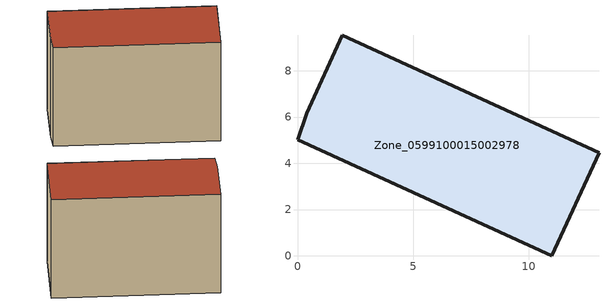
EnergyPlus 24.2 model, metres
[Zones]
Zone_0599100015002978
 floor ground (C_G): 13.04,4.46 11,0 0,5.03 0.41,6.17 1.94,9.54 z0.93
 wall outside (C_F): 11,0 13.04,4.46 1.94,9.54 0.41,6.17 0,5.03 11,0 z0.93:9.29
 roof outside (C_R): 13.04,4.46 1.94,9.54 0.41,6.17 0,5.03 11,0 z9.29
[BUILDING]
Pand.0599100015002978: North Axis=0; Terrain=City; Loads Convergence Tolerance Value=0.04; Temperature Convergence Tolerance Value=0.4; Solar Distribution=FullExterior; Maximum Number of Warmup Days=25; Minimum Number of Warmup Days=1
[Site:Location]
Rotterdam.The.Hague.AP_ZH_NLD Design_Conditions: Latitude=51.96; Longitude=4.45; Time Zone=1; Elevation=-4.5
[SITE:GROUNDTEMPERATURE:BUILDINGSURFACE]
18, 18, 18, 18, 18, 18, 18, 18, 18, 18, 18, 18
[MATERIAL] Thermal Absorptance=0.9; Solar Absorptance=0.7; Visible Absorptance=0.7
Name | Roughness | Thickness | Conductivity | Density | Specific Heat
G.TI.1965-1974 | MediumSmooth | 0.15 | 0.882353 | 540 | 1210
F.TI.1965-1974 | Rough | 0.3 | 0.697674 | 1920 | 840
R.TI.1965-1974 | MediumRough | 0.2 | 0.232558 | 1500 | 1000
[CONSTRUCTION]
C_G: G.TI.1965-1974
C_F: F.TI.1965-1974
C_R: R.TI.1965-1974
[ZONE]
Zone_0599100015002978: Type=1; Multiplier=1; Ceiling Height=Autocalculate; Volume=Autocalculate; Floor Area=autocalculate; Part of Total Floor Area=Yes
[ZONEINFILTRATION:DESIGNFLOWRATE]
Infil_Zone_0599100015002978: Zone or ZoneList or Space or SpaceList=Zone_0599100015002978; Schedule=AlwaysOn; Design Flow Rate Calculation Method=Flow/Area; Flow Rate per Floor Area=0.003; Constant Term Coefficient=1; Temperature Term Coefficient=0; Velocity Term Coefficient=0; Velocity Squared Term Coefficient=0
[HVACTEMPLATE:ZONE:IDEALLOADSAIRSYSTEM]
Zone_0599100015002978: Maximum Heating Supply Air Temperature=50; Minimum Cooling Supply Air Temperature=13; Maximum Heating Supply Air Humidity Ratio=0.0156; Minimum Cooling Supply Air Humidity Ratio=0.0077; Heating Limit=NoLimit; Cooling Limit=NoLimit; Dehumidification Control Type=ConstantSensibleHeatRatio; Cooling Sensible Heat Ratio=0.7; Dehumidification Setpoint=60; Humidification Control Type=None; Humidification Setpoint=30; Outdoor Air Method=None; Outdoor Air Flow Rate per Person=0.00944; Outdoor Air Flow Rate per Zone Floor Area=0; Outdoor Air Flow Rate per Zone=0; Demand Controlled Ventilation Type=None; Outdoor Air Economizer Type=NoEconomizer; Heat Recovery Type=None; Sensible Heat Recovery Effectiveness=0.7; Latent Heat Recovery Effectiveness=0.65
[ZONECONTROL:THERMOSTAT]
ThermostatControl_Zone_0599100015002978: Zone or ZoneList=Zone_0599100015002978; Control Type Schedule=DualSetpointControlType; Control 1=Thermostat_Zone_0599100015002978; Temperature Difference Between Cutout And Setpoint=0
[THERMOSTATSETPOINT:DUALSETPOINT]
Thermostat_Zone_0599100015002978: Heating Setpoint Temperature Schedule=HeatingSetpoint_Zone_0599100015002978; Cooling Setpoint Temperature Schedule=CoolingSetpoint_Zone_0599100015002978
[SCHEDULE:COMPACT]
HeatingSetpoint_Zone_0599100015002978: Through: 12/31, For: AllDays, Until: 24:00, 21
CoolingSetpoint_Zone_0599100015002978: Through: 12/31, For: AllDays, Until: 24:00, 24
DualSetpointControlType: Through: 12/31, For: AllDays, Until: 24:00, 4
AlwaysOn: Through: 12/31, For: AllDays, Until: 24:00, 1
